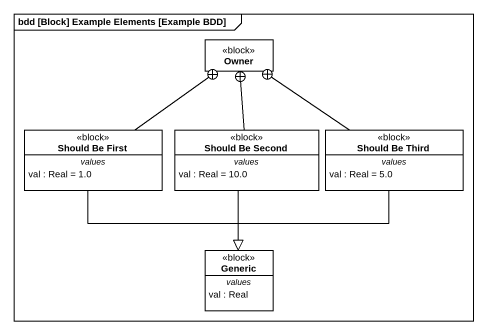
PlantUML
@startuml
mainframe bdd [Block] Example Elements [Example BDD]
hide circle
hide empty members
class Owner <<block>>
class "Should Be First" as Should_Be_First <<block>> {
  -- values --
  val : Real = 1.0
}
class "Should Be Second" as Should_Be_Second <<block>> {
  -- values --
  val : Real = 10.0
}
class "Should Be Third" as Should_Be_Third <<block>> {
  -- values --
  val : Real = 5.0
}
class Generic <<block>> {
  -- values --
  val : Real
}
Should_Be_First -up-+ Owner
Should_Be_First --|> Generic
Should_Be_Second -up-+ Owner
Should_Be_Second --|> Generic
Should_Be_Third -up-+ Owner
Should_Be_Third --|> Generic
@enduml
